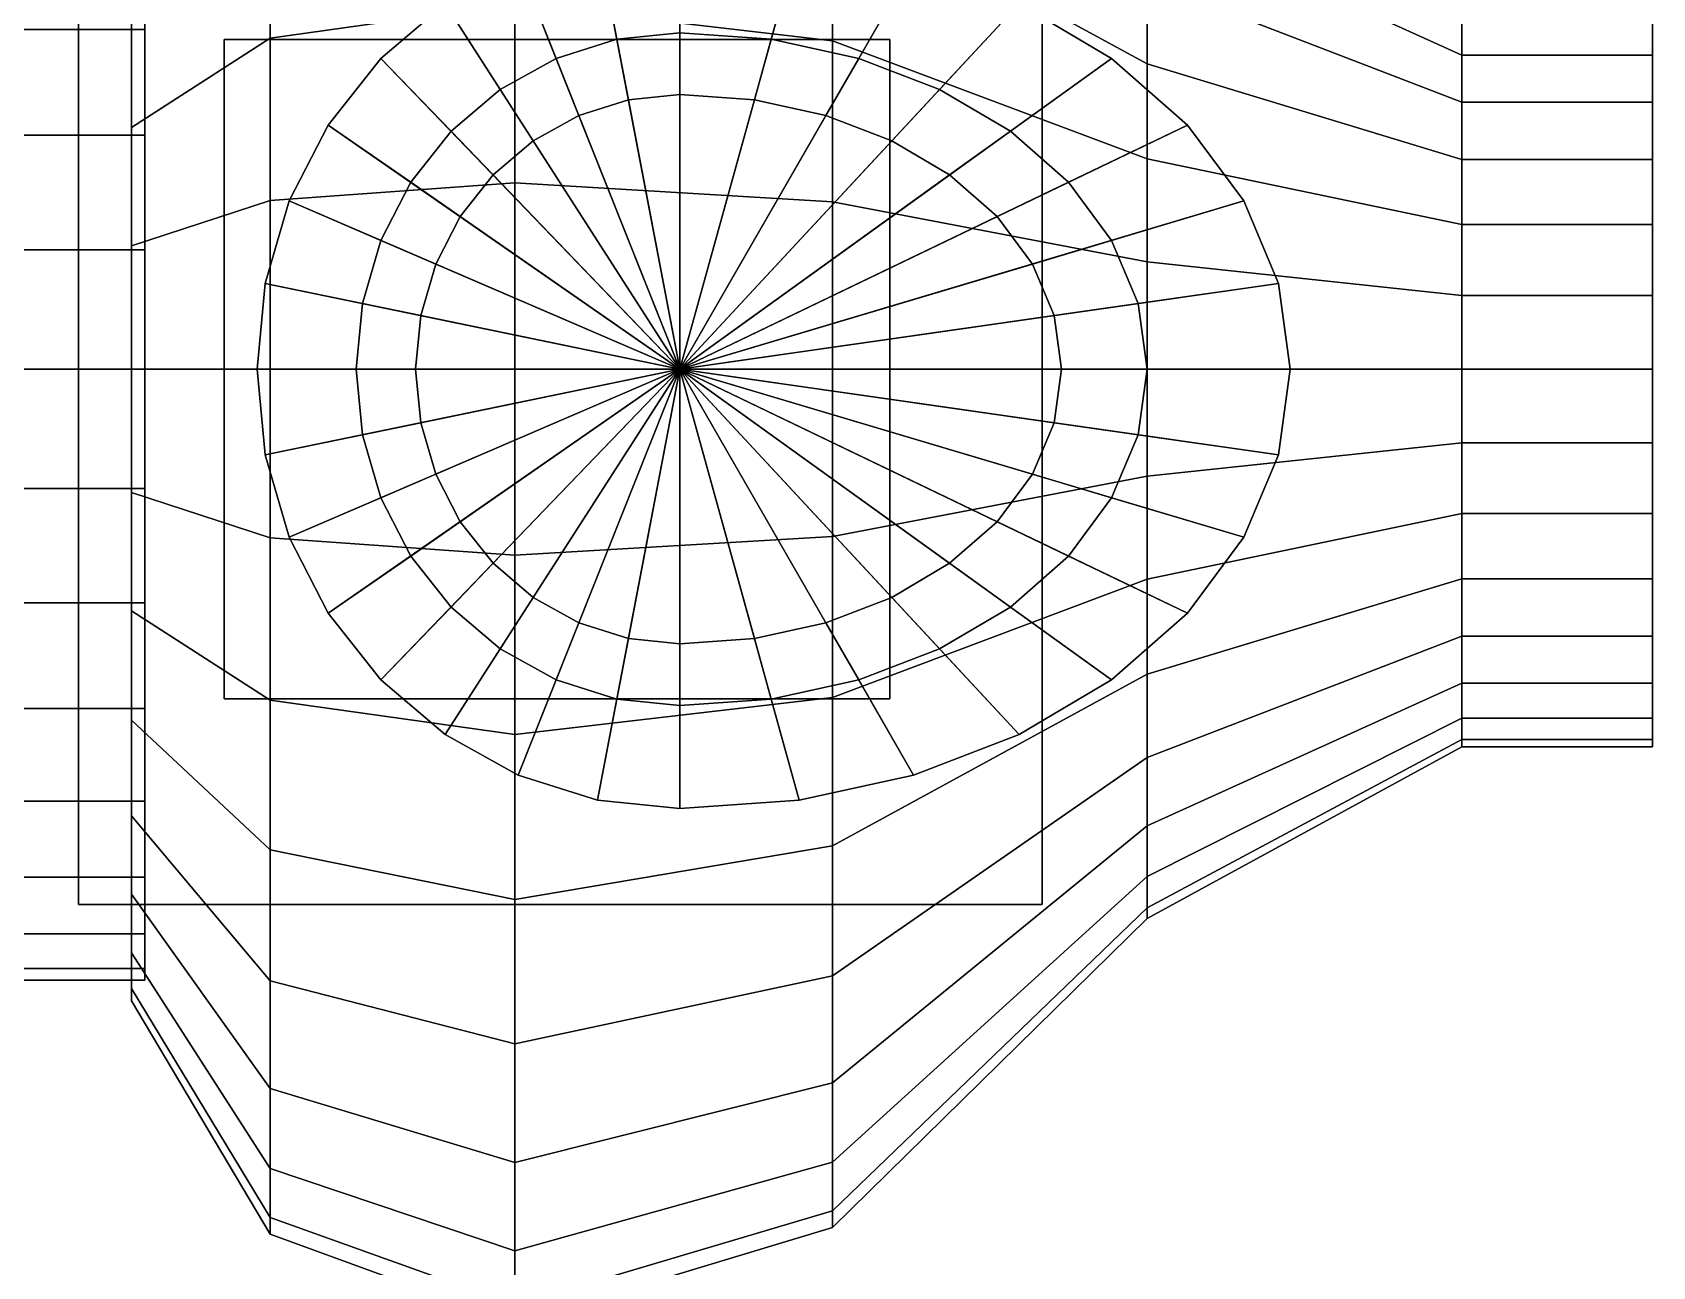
# Model space of a CAD drawing. Header units: millimetres. Extents: x -343 to 200, y -194 to 100.
# Drawn here: x -67.9 to 102, y -94.1 to 35.3 of the extents above; entities that cross this region are included whole.
import ezdxf

# ---------------------------------------------------------------- set-up
doc = ezdxf.new("R2010")
doc.units = ezdxf.units.MM
for name, color, linetype in [('ADAPTADOR_EST', 4, 'CONTINUOUS'), ('CARCASA_EST', 5, 'CONTINUOUS'), ('DATOS_CATALOGO', 2, 'CONTINUOUS'), ('PATAS_EST', 8, 'CONTINUOUS')]:
    doc.layers.add(name, color=color, linetype=linetype)

msp = doc.modelspace()

# ---------------------------------------------------------------- linework, layer by layer
at = {"layer": 'ADAPTADOR_EST'}
for points in [[(-56.12727, 0, 133), (-56.12727, 64.08, 133), (-56.12727, 62.84872, 144.83844)], [(-56.12727, 0, 133), (-56.12727, 62.84872, 122.00341), (-56.12727, 64.08, 133)], [(-56.12727, 0, 133), (-56.12727, 62.84872, 144.83844), (-56.12727, 59.2022, 156.22193)], [(-56.12727, 0, 133), (-56.12727, 59.2022, 111.42941), (-56.12727, 62.84872, 122.00341)], [(-56.12727, 0, 133), (-56.12727, 59.2022, 156.22193), (-56.12727, 53.28058, 166.71301)], [(-56.12727, 0, 133), (-56.12727, 53.28058, 101.68436), (-56.12727, 59.2022, 111.42941)], [(-56.12727, 0, 133), (-56.12727, 53.28058, 166.71301), (-56.12727, 45.3114, 175.90852)], [(-56.12727, 0, 133), (-56.12727, 45.3114, 93.14275), (-56.12727, 53.28058, 101.68436)], [(-56.12727, 0, 133), (-56.12727, 45.3114, 175.90852), (-56.12727, 35.60094, 183.45509)], [(-56.12727, 0, 133), (-56.12727, 35.60094, 86.13283), (-56.12727, 45.3114, 93.14275)], [(-72.75758, 35.60094, 183.45509), (-72.75758, 24.52236, 189.06269), (-56.12727, 24.52236, 189.06269), (-56.12727, 35.60094, 183.45509)], [(-72.75758, 24.52236, 80.92399), (-72.75758, 35.60094, 86.13283), (-56.12727, 35.60094, 86.13283), (-56.12727, 24.52236, 80.92399)], [(-56.12727, 0, 133), (-56.12727, 35.60094, 183.45509), (-56.12727, 24.52236, 189.06269)], [(-56.12727, 0, 133), (-56.12727, 24.52236, 80.92399), (-56.12727, 35.60094, 86.13283)], [(-72.75758, 24.52236, 189.06269), (-72.75758, 12.50139, 192.51583), (-56.12727, 12.50139, 192.51583), (-56.12727, 24.52236, 189.06269)], [(-72.75758, 12.50139, 77.7164), (-72.75758, 24.52236, 80.92399), (-56.12727, 24.52236, 80.92399), (-56.12727, 12.50139, 77.7164)], [(-56.12727, 0, 133), (-56.12727, 24.52236, 189.06269), (-56.12727, 12.50139, 192.51583)], [(-56.12727, 0, 133), (-56.12727, 12.50139, 77.7164), (-56.12727, 24.52236, 80.92399)], [(-72.75758, 12.50139, 192.51583), (-72.75758, 0, 193.68182), (-56.12727, 0, 193.68182), (-56.12727, 12.50139, 192.51583)], [(-72.75758, 0, 76.63333), (-72.75758, 12.50139, 77.7164), (-56.12727, 12.50139, 77.7164), (-56.12727, 0, 76.63333)], [(-56.12727, 0, 133), (-56.12727, 12.50139, 192.51583), (-56.12727, 0, 193.68182)], [(-56.12727, 0, 133), (-56.12727, 0, 76.63333), (-56.12727, 12.50139, 77.7164)], [(-72.75758, 0, 193.68182), (-72.75758, -12.50139, 192.51583), (-56.12727, -12.50139, 192.51583), (-56.12727, 0, 193.68182)], [(-72.75758, -12.50139, 77.7164), (-72.75758, 0, 76.63333), (-56.12727, 0, 76.63333), (-56.12727, -12.50139, 77.7164)], [(-56.12727, 0, 133), (-56.12727, 0, 193.68182), (-56.12727, -12.50139, 192.51583)], [(-56.12727, 0, 133), (-56.12727, -12.50139, 192.51583), (-56.12727, -24.52236, 189.06269)], [(-56.12727, 0, 133), (-56.12727, -24.52236, 189.06269), (-56.12727, -35.60094, 183.45509)], [(-56.12727, 0, 133), (-56.12727, -35.60094, 183.45509), (-56.12727, -45.3114, 175.90852)], [(-56.12727, 0, 133), (-56.12727, -45.3114, 175.90852), (-56.12727, -53.28058, 166.71301)], [(-56.12727, 0, 133), (-56.12727, -53.28058, 166.71301), (-56.12727, -59.2022, 156.22193)], [(-56.12727, 0, 133), (-56.12727, -59.2022, 156.22193), (-56.12727, -62.84872, 144.83844)], [(-56.12727, 0, 133), (-56.12727, -62.84872, 144.83844), (-56.12727, -64.08, 133)], [(-56.12727, 0, 133), (-56.12727, -64.08, 133), (-56.12727, -62.84872, 122.00341)], [(-56.12727, 0, 133), (-56.12727, -62.84872, 122.00341), (-56.12727, -59.2022, 111.42941)], [(-56.12727, 0, 133), (-56.12727, -59.2022, 111.42941), (-56.12727, -53.28058, 101.68436)], [(-56.12727, 0, 133), (-56.12727, -53.28058, 101.68436), (-56.12727, -45.3114, 93.14275)], [(-56.12727, 0, 133), (-56.12727, -45.3114, 93.14275), (-56.12727, -35.60094, 86.13283)], [(-56.12727, 0, 133), (-56.12727, -35.60094, 86.13283), (-56.12727, -24.52236, 80.92399)], [(-56.12727, 0, 133), (-56.12727, -24.52236, 80.92399), (-56.12727, -12.50139, 77.7164)], [(-56.12727, 0, 133), (-56.12727, -12.50139, 77.7164), (-56.12727, 0, 76.63333)], [(-72.75758, -12.50139, 192.51583), (-72.75758, -24.52236, 189.06269), (-56.12727, -24.52236, 189.06269), (-56.12727, -12.50139, 192.51583)], [(-72.75758, -24.52236, 80.92399), (-72.75758, -12.50139, 77.7164), (-56.12727, -12.50139, 77.7164), (-56.12727, -24.52236, 80.92399)], [(-72.75758, -24.52236, 189.06269), (-72.75758, -35.60094, 183.45509), (-56.12727, -35.60094, 183.45509), (-56.12727, -24.52236, 189.06269)], [(-72.75758, -35.60094, 86.13283), (-72.75758, -24.52236, 80.92399), (-56.12727, -24.52236, 80.92399), (-56.12727, -35.60094, 86.13283)], [(-72.75758, -35.60094, 183.45509), (-72.75758, -45.3114, 175.90852), (-56.12727, -45.3114, 175.90852), (-56.12727, -35.60094, 183.45509)], [(-72.75758, -45.3114, 93.14275), (-72.75758, -35.60094, 86.13283), (-56.12727, -35.60094, 86.13283), (-56.12727, -45.3114, 93.14275)], [(-72.75758, -45.3114, 175.90852), (-72.75758, -53.28058, 166.71301), (-56.12727, -53.28058, 166.71301), (-56.12727, -45.3114, 175.90852)], [(-72.75758, -53.28058, 101.68436), (-72.75758, -45.3114, 93.14275), (-56.12727, -45.3114, 93.14275), (-56.12727, -53.28058, 101.68436)], [(-72.75758, -53.28058, 166.71301), (-72.75758, -59.2022, 156.22193), (-56.12727, -59.2022, 156.22193), (-56.12727, -53.28058, 166.71301)], [(-72.75758, -59.2022, 111.42941), (-72.75758, -53.28058, 101.68436), (-56.12727, -53.28058, 101.68436), (-56.12727, -59.2022, 111.42941)], [(-72.75758, -59.2022, 156.22193), (-72.75758, -62.84872, 144.83844), (-56.12727, -62.84872, 144.83844), (-56.12727, -59.2022, 156.22193)], [(-72.75758, -62.84872, 122.00341), (-72.75758, -59.2022, 111.42941), (-56.12727, -59.2022, 111.42941), (-56.12727, -62.84872, 122.00341)], [(-72.75758, -62.84872, 144.83844), (-72.75758, -64.08, 133), (-56.12727, -64.08, 133), (-56.12727, -62.84872, 144.83844)], [(-72.75758, -64.08, 133), (-72.75758, -62.84872, 122.00341), (-56.12727, -62.84872, 122.00341), (-56.12727, -64.08, 133)]]:
    msp.add_3dface(points, dxfattribs=at)
at = {"layer": 'CARCASA_EST'}
for points in [[(-57.51313, 0, 133), (-57.51313, 64.96722, 145.23748), (-57.51313, 66.24, 133)], [(-57.51313, 0, 133), (-57.51313, 66.24, 133), (-57.51313, 64.96722, 121.63274)], [(-57.51313, 0, 133), (-57.51313, 61.19778, 157.00469), (-57.51313, 64.96722, 145.23748)], [(-57.51313, 0, 133), (-57.51313, 64.96722, 121.63274), (-57.51313, 61.19778, 110.70231)], [(16, 63.63961, 193.26478), (16, 50.00132, 203.86389), (49, 32.00085, 178.35289), (49, 40.72935, 171.56946)], [(16, 50.00132, 67.17532), (16, 63.63961, 77.02071), (49, 40.72935, 97.17326), (49, 32.00085, 90.87221)], [(-57.51313, 0, 133), (-57.51313, 55.07654, 167.8494), (-57.51313, 61.19778, 157.00469)], [(-57.51313, 0, 133), (-57.51313, 61.19778, 110.70231), (-57.51313, 55.07654, 100.62878)], [(-57.51313, 0, 133), (-57.51313, 46.83875, 177.35488), (-57.51313, 55.07654, 167.8494)], [(-57.51313, 0, 133), (-57.51313, 55.07654, 100.62878), (-57.51313, 46.83875, 91.79925)], [(-42.96162, 50.40133, 204.4308), (-42.96162, 34.71704, 212.36965), (-17.32323, 38.29896, 220.55859), (-17.32323, 55.60147, 211.80065)], [(-42.96162, 34.71704, 59.27441), (-42.96162, 50.40133, 66.64873), (-17.32323, 55.60147, 59.80296), (-17.32323, 38.29896, 51.6678)], [(-17.32323, 55.60147, 211.80065), (-17.32323, 38.29896, 220.55859), (16, 34.44151, 211.73973), (16, 50.00132, 203.86389)], [(-17.32323, 38.29896, 51.6678), (-17.32323, 55.60147, 59.80296), (16, 50.00132, 67.17532), (16, 34.44151, 59.85954)], [(49, 53.21546, 153.87364), (49, 47.89265, 163.30383), (82, 32.9262, 153.83388), (82, 36.58563, 147.35063)], [(49, 47.89265, 104.85111), (49, 53.21546, 113.61071), (82, 36.58563, 119.66986), (82, 32.9262, 113.64764)], [(-57.51313, 36.80097, 185.15582), (-57.51313, 25.34895, 190.95245), (-42.96162, 34.71704, 212.36965), (-42.96162, 50.40133, 204.4308)], [(-57.51313, 25.34895, 79.16862), (-57.51313, 36.80097, 84.55304), (-42.96162, 50.40133, 66.64873), (-42.96162, 34.71704, 59.27441)], [(16, 50.00132, 203.86389), (16, 34.44151, 211.73973), (49, 22.04256, 183.39343), (49, 32.00085, 178.35289)], [(16, 34.44151, 59.85954), (16, 50.00132, 67.17532), (49, 32.00085, 90.87221), (49, 22.04256, 86.19011)], [(49, 47.89265, 163.30383), (49, 40.72935, 171.56946), (82, 28.00143, 159.5165), (82, 32.9262, 153.83388)], [(49, 40.72935, 97.17326), (49, 47.89265, 104.85111), (82, 32.9262, 113.64764), (82, 28.00143, 108.36912)], [(-57.51313, 0, 133), (-57.51313, 36.80097, 185.15582), (-57.51313, 46.83875, 177.35488)], [(-57.51313, 0, 133), (-57.51313, 46.83875, 91.79925), (-57.51313, 36.80097, 84.55304)], [(0, 46.08, 187.54545), (-8.65176, 45.19459, 187.54545), (-6.62401, 34.60211, 225.04545), (0, 35.28, 225.04545)], [(0, 0, 187.54545), (-8.65176, 45.19459, 187.54545), (0, 46.08, 187.54545)], [(12.48578, 45.19459, 187.54545), (0, 46.08, 187.54545), (0, 35.28, 225.04545), (9.55943, 34.60211, 225.04545)], [(0, 0, 187.54545), (0, 46.08, 187.54545), (12.48578, 45.19459, 187.54545)], [(-8.65176, 45.19459, 187.54545), (-16.97104, 42.57237, 187.54545), (-12.99346, 32.59447, 225.04545), (-6.62401, 34.60211, 225.04545)], [(0, 0, 187.54545), (-16.97104, 42.57237, 187.54545), (-8.65176, 45.19459, 187.54545)], [(0, 0, 187.54545), (12.48578, 45.19459, 187.54545), (24.49174, 42.57237, 187.54545)], [(24.49174, 42.57237, 187.54545), (12.48578, 45.19459, 187.54545), (9.55943, 34.60211, 225.04545), (18.75149, 32.59447, 225.04545)], [(-16.97104, 42.57237, 187.54545), (-24.63813, 38.31412, 187.54545), (-18.86357, 29.33425, 225.04545), (-12.99346, 32.59447, 225.04545)], [(0, 0, 187.54545), (-24.63813, 38.31412, 187.54545), (-16.97104, 42.57237, 187.54545)], [(0, 0, 187.54545), (24.49174, 42.57237, 187.54545), (35.55649, 38.31412, 187.54545)], [(35.55649, 38.31412, 187.54545), (24.49174, 42.57237, 187.54545), (18.75149, 32.59447, 225.04545), (27.22294, 29.33425, 225.04545)], [(49, 40.72935, 171.56946), (49, 32.00085, 178.35289), (82, 22.00058, 164.18011), (82, 28.00143, 159.5165)], [(49, 32.00085, 90.87221), (49, 40.72935, 97.17326), (82, 28.00143, 108.36912), (82, 22.00058, 104.03714)], [(102, 0, 133), (102, 39.6, 133), (102, 38.8391, 140.31589)], [(102, 0, 133), (102, 38.8391, 126.20435), (102, 39.6, 133)], [(-42.96162, 34.71704, 212.36965), (-42.96162, 17.69859, 217.25838), (-17.32323, 19.52464, 225.95169), (-17.32323, 38.29896, 220.55859)], [(-42.96162, 17.69859, 54.73333), (-42.96162, 34.71704, 59.27441), (-17.32323, 38.29896, 51.6678), (-17.32323, 19.52464, 46.65821)], [(-24.63813, 38.31412, 187.54545), (-31.3584, 32.58348, 187.54545), (-24.00877, 24.94673, 225.04545), (-18.86357, 29.33425, 225.04545)], [(0, 0, 187.54545), (-31.3584, 32.58348, 187.54545), (-24.63813, 38.31412, 187.54545)], [(-17.32323, 38.29896, 220.55859), (-17.32323, 19.52464, 225.95169), (16, 17.55813, 216.58965), (16, 34.44151, 211.73973)], [(-17.32323, 19.52464, 46.65821), (-17.32323, 38.29896, 51.6678), (16, 34.44151, 59.85954), (16, 17.55813, 55.3545)], [(0, 0, 187.54545), (35.55649, 38.31412, 187.54545), (45.25483, 32.58348, 187.54545)], [(45.25483, 32.58348, 187.54545), (35.55649, 38.31412, 187.54545), (27.22294, 29.33425, 225.04545), (34.64823, 24.94673, 225.04545)], [(102, 0, 133), (102, 38.8391, 140.31589), (102, 36.58563, 147.35063)], [(102, 0, 133), (102, 36.58563, 119.66986), (102, 38.8391, 126.20435)], [(-57.51313, 0, 133), (-57.51313, 25.34895, 190.95245), (-57.51313, 36.80097, 185.15582)], [(-57.51313, 0, 133), (-57.51313, 36.80097, 84.55304), (-57.51313, 25.34895, 79.16862)], [(82, 36.58563, 147.35063), (82, 32.9262, 153.83388), (102, 32.9262, 153.83388), (102, 36.58563, 147.35063)], [(82, 32.9262, 113.64764), (82, 36.58563, 119.66986), (102, 36.58563, 119.66986), (102, 32.9262, 113.64764)], [(102, 0, 133), (102, 36.58563, 147.35063), (102, 32.9262, 153.83388)], [(102, 0, 133), (102, 32.9262, 113.64764), (102, 36.58563, 119.66986)], [(-57.51313, 25.34895, 190.95245), (-57.51313, 12.92278, 194.52199), (-42.96162, 17.69859, 217.25838), (-42.96162, 34.71704, 212.36965)], [(-57.51313, 12.92278, 75.85291), (-57.51313, 25.34895, 79.16862), (-42.96162, 34.71704, 59.27441), (-42.96162, 17.69859, 54.73333)], [(-6.62401, 34.60211, 225.04545), (-12.99346, 32.59447, 225.04545), (-10.6069, 26.60773, 285.04545), (-5.40735, 28.24662, 285.04545)], [(0, 35.28, 225.04545), (-6.62401, 34.60211, 225.04545), (-5.40735, 28.24662, 285.04545), (0, 28.8, 285.04545)], [(9.55943, 34.60211, 225.04545), (0, 35.28, 225.04545), (0, 28.8, 285.04545), (7.80361, 28.24662, 285.04545)], [(18.75149, 32.59447, 225.04545), (9.55943, 34.60211, 225.04545), (7.80361, 28.24662, 285.04545), (15.30734, 26.60773, 285.04545)], [(16, 34.44151, 211.73973), (16, 17.55813, 216.58965), (49, 11.23721, 186.49738), (49, 22.04256, 183.39343)], [(16, 17.55813, 55.3545), (16, 34.44151, 59.85954), (49, 22.04256, 86.19011), (49, 11.23721, 83.30688)], [(-31.3584, 32.58348, 187.54545), (-36.87358, 25.60067, 187.54545), (-28.23133, 19.60052, 225.04545), (-24.00877, 24.94673, 225.04545)], [(0, 0, 187.54545), (-36.87358, 25.60067, 187.54545), (-31.3584, 32.58348, 187.54545)], [(-12.99346, 32.59447, 225.04545), (-18.86357, 29.33425, 225.04545), (-15.39884, 23.94632, 285.04545), (-10.6069, 26.60773, 285.04545)], [(0, 0, 187.54545), (45.25483, 32.58348, 187.54545), (53.21406, 25.60067, 187.54545)], [(27.22294, 29.33425, 225.04545), (18.75149, 32.59447, 225.04545), (15.30734, 26.60773, 285.04545), (22.22281, 23.94632, 285.04545)], [(53.21406, 25.60067, 187.54545), (45.25483, 32.58348, 187.54545), (34.64823, 24.94673, 225.04545), (40.74201, 19.60052, 225.04545)], [(82, 32.9262, 153.83388), (82, 28.00143, 159.5165), (102, 28.00143, 159.5165), (102, 32.9262, 153.83388)], [(82, 28.00143, 108.36912), (82, 32.9262, 113.64764), (102, 32.9262, 113.64764), (102, 28.00143, 108.36912)], [(102, 0, 133), (102, 32.9262, 153.83388), (102, 28.00143, 159.5165)], [(102, 0, 133), (102, 28.00143, 108.36912), (102, 32.9262, 113.64764)], [(49, 32.00085, 178.35289), (49, 22.04256, 183.39343), (82, 15.15426, 167.64548), (82, 22.00058, 164.18011)], [(49, 22.04256, 86.19011), (49, 32.00085, 90.87221), (82, 22.00058, 104.03714), (82, 15.15426, 100.8182)], [(-18.86357, 29.33425, 225.04545), (-24.00877, 24.94673, 225.04545), (-19.599, 20.36467, 285.04545), (-15.39884, 23.94632, 285.04545)], [(34.64823, 24.94673, 225.04545), (27.22294, 29.33425, 225.04545), (22.22281, 23.94632, 285.04545), (28.28427, 20.36467, 285.04545)], [(-5.40735, 28.24662, 285.04545), (-10.6069, 26.60773, 285.04545), (-10.6069, 26.60773, 298), (-5.40735, 28.24662, 298)], [(0, 0, 298), (-5.40735, 28.24662, 298), (-10.6069, 26.60773, 298)], [(0, 28.8, 285.04545), (-5.40735, 28.24662, 285.04545), (-5.40735, 28.24662, 298), (0, 28.8, 298)], [(0, 0, 298), (0, 28.8, 298), (-5.40735, 28.24662, 298)], [(7.80361, 28.24662, 285.04545), (0, 28.8, 285.04545), (0, 28.8, 298), (7.80361, 28.24662, 298)], [(0, 0, 298), (7.80361, 28.24662, 298), (0, 28.8, 298)], [(0, 0, 298), (15.30734, 26.60773, 298), (7.80361, 28.24662, 298)], [(15.30734, 26.60773, 285.04545), (7.80361, 28.24662, 285.04545), (7.80361, 28.24662, 298), (15.30734, 26.60773, 298)], [(82, 28.00143, 159.5165), (82, 22.00058, 164.18011), (102, 22.00058, 164.18011), (102, 28.00143, 159.5165)], [(82, 22.00058, 104.03714), (82, 28.00143, 108.36912), (102, 28.00143, 108.36912), (102, 22.00058, 104.03714)], [(102, 0, 133), (102, 28.00143, 159.5165), (102, 22.00058, 164.18011)], [(102, 0, 133), (102, 22.00058, 104.03714), (102, 28.00143, 108.36912)], [(-36.87358, 25.60067, 187.54545), (-40.97172, 17.63405, 187.54545), (-31.36898, 13.50107, 225.04545), (-28.23133, 19.60052, 225.04545)], [(0, 0, 187.54545), (-40.97172, 17.63405, 187.54545), (-36.87358, 25.60067, 187.54545)], [(-10.6069, 26.60773, 285.04545), (-15.39884, 23.94632, 285.04545), (-15.39884, 23.94632, 298), (-10.6069, 26.60773, 298)], [(0, 0, 298), (-10.6069, 26.60773, 298), (-15.39884, 23.94632, 298)], [(0, 0, 298), (22.22281, 23.94632, 298), (15.30734, 26.60773, 298)], [(0, 0, 187.54545), (53.21406, 25.60067, 187.54545), (59.12829, 17.63405, 187.54545)], [(22.22281, 23.94632, 285.04545), (15.30734, 26.60773, 285.04545), (15.30734, 26.60773, 298), (22.22281, 23.94632, 298)], [(59.12829, 17.63405, 187.54545), (53.21406, 25.60067, 187.54545), (40.74201, 19.60052, 225.04545), (45.2701, 13.50107, 225.04545)], [(-57.51313, 0, 133), (-57.51313, 12.92278, 194.52199), (-57.51313, 25.34895, 190.95245)], [(-57.51313, 0, 133), (-57.51313, 25.34895, 79.16862), (-57.51313, 12.92278, 75.85291)], [(-24.00877, 24.94673, 225.04545), (-28.23133, 19.60052, 225.04545), (-23.04598, 16.00042, 285.04545), (-19.599, 20.36467, 285.04545)], [(-15.39884, 23.94632, 285.04545), (-19.599, 20.36467, 285.04545), (-19.599, 20.36467, 298), (-15.39884, 23.94632, 298)], [(0, 0, 298), (-15.39884, 23.94632, 298), (-19.599, 20.36467, 298)], [(0, 0, 298), (28.28427, 20.36467, 298), (22.22281, 23.94632, 298)], [(28.28427, 20.36467, 285.04545), (22.22281, 23.94632, 285.04545), (22.22281, 23.94632, 298), (28.28427, 20.36467, 298)], [(40.74201, 19.60052, 225.04545), (34.64823, 24.94673, 225.04545), (28.28427, 20.36467, 285.04545), (33.25878, 16.00042, 285.04545)], [(49, 22.04256, 183.39343), (49, 11.23721, 186.49738), (82, 7.72558, 169.77945), (82, 15.15426, 167.64548)], [(49, 11.23721, 83.30688), (49, 22.04256, 86.19011), (82, 15.15426, 100.8182), (82, 7.72558, 98.83598)], [(82, 22.00058, 164.18011), (82, 15.15426, 167.64548), (102, 15.15426, 167.64548), (102, 22.00058, 164.18011)], [(82, 15.15426, 100.8182), (82, 22.00058, 104.03714), (102, 22.00058, 104.03714), (102, 15.15426, 100.8182)], [(102, 0, 133), (102, 22.00058, 164.18011), (102, 15.15426, 167.64548)], [(102, 0, 133), (102, 15.15426, 100.8182), (102, 22.00058, 104.03714)], [(-42.96162, 17.69859, 217.25838), (-42.96162, 0, 218.90909), (-17.32323, 0, 227.77273), (-17.32323, 19.52464, 225.95169)], [(-42.96162, 0, 53.2), (-42.96162, 17.69859, 54.73333), (-17.32323, 19.52464, 46.65821), (-17.32323, 0, 44.96667)], [(-28.23133, 19.60052, 225.04545), (-31.36898, 13.50107, 225.04545), (-25.60733, 11.02128, 285.04545), (-23.04598, 16.00042, 285.04545)], [(-19.599, 20.36467, 285.04545), (-23.04598, 16.00042, 285.04545), (-23.04598, 16.00042, 298), (-19.599, 20.36467, 298)], [(0, 0, 298), (-19.599, 20.36467, 298), (-23.04598, 16.00042, 298)], [(-17.32323, 19.52464, 225.95169), (-17.32323, 0, 227.77273), (16, 0, 218.22727), (16, 17.55813, 216.58965)], [(-17.32323, 0, 44.96667), (-17.32323, 19.52464, 46.65821), (16, 17.55813, 55.3545), (16, 0, 53.83333)], [(0, 0, 298), (33.25878, 16.00042, 298), (28.28427, 20.36467, 298)], [(33.25878, 16.00042, 285.04545), (28.28427, 20.36467, 285.04545), (28.28427, 20.36467, 298), (33.25878, 16.00042, 298)], [(45.2701, 13.50107, 225.04545), (40.74201, 19.60052, 225.04545), (33.25878, 16.00042, 285.04545), (36.95518, 11.02128, 285.04545)], [(-57.51313, 12.92278, 194.52199), (-57.51313, 0, 195.72727), (-42.96162, 0, 218.90909), (-42.96162, 17.69859, 217.25838)], [(-57.51313, 0, 74.73333), (-57.51313, 12.92278, 75.85291), (-42.96162, 17.69859, 54.73333), (-42.96162, 0, 53.2)], [(-40.97172, 17.63405, 187.54545), (-43.49535, 8.98976, 187.54545), (-33.30113, 6.88279, 225.04545), (-31.36898, 13.50107, 225.04545)], [(0, 0, 187.54545), (-43.49535, 8.98976, 187.54545), (-40.97172, 17.63405, 187.54545)], [(0, 0, 187.54545), (59.12829, 17.63405, 187.54545), (62.77026, 8.98976, 187.54545)], [(16, 17.55813, 216.58965), (16, 0, 218.22727), (49, 0, 187.54545), (49, 11.23721, 186.49738)], [(16, 0, 53.83333), (16, 17.55813, 55.3545), (49, 11.23721, 83.30688), (49, 0, 82.33333)], [(62.77026, 8.98976, 187.54545), (59.12829, 17.63405, 187.54545), (45.2701, 13.50107, 225.04545), (48.05848, 6.88279, 225.04545)], [(-23.04598, 16.00042, 285.04545), (-25.60733, 11.02128, 285.04545), (-25.60733, 11.02128, 298), (-23.04598, 16.00042, 298)], [(0, 0, 298), (-23.04598, 16.00042, 298), (-25.60733, 11.02128, 298)], [(0, 0, 298), (36.95518, 11.02128, 298), (33.25878, 16.00042, 298)], [(36.95518, 11.02128, 285.04545), (33.25878, 16.00042, 285.04545), (33.25878, 16.00042, 298), (36.95518, 11.02128, 298)], [(82, 15.15426, 167.64548), (82, 7.72558, 169.77945), (102, 7.72558, 169.77945), (102, 15.15426, 167.64548)], [(82, 7.72558, 98.83598), (82, 15.15426, 100.8182), (102, 15.15426, 100.8182), (102, 7.72558, 98.83598)], [(102, 0, 133), (102, 15.15426, 167.64548), (102, 7.72558, 169.77945)], [(102, 0, 133), (102, 7.72558, 98.83598), (102, 15.15426, 100.8182)], [(-57.51313, 0, 133), (-57.51313, 0, 195.72727), (-57.51313, 12.92278, 194.52199)], [(-57.51313, 0, 133), (-57.51313, 12.92278, 75.85291), (-57.51313, 0, 74.73333)], [(-31.36898, 13.50107, 225.04545), (-33.30113, 6.88279, 225.04545), (-27.18459, 5.6186, 285.04545), (-25.60733, 11.02128, 285.04545)], [(48.05848, 6.88279, 225.04545), (45.2701, 13.50107, 225.04545), (36.95518, 11.02128, 285.04545), (39.23141, 5.6186, 285.04545)], [(-25.60733, 11.02128, 285.04545), (-27.18459, 5.6186, 285.04545), (-27.18459, 5.6186, 298), (-25.60733, 11.02128, 298)], [(0, 0, 298), (-25.60733, 11.02128, 298), (-27.18459, 5.6186, 298)], [(0, 0, 298), (39.23141, 5.6186, 298), (36.95518, 11.02128, 298)], [(39.23141, 5.6186, 285.04545), (36.95518, 11.02128, 285.04545), (36.95518, 11.02128, 298), (39.23141, 5.6186, 298)], [(49, 11.23721, 186.49738), (49, 0, 187.54545), (82, 0, 170.5), (82, 7.72558, 169.77945)], [(49, 0, 82.33333), (49, 11.23721, 83.30688), (82, 7.72558, 98.83598), (82, 0, 98.16667)], [(-43.49535, 8.98976, 187.54545), (-44.34747, 0, 187.54545), (-33.95354, 0, 225.04545), (-33.30113, 6.88279, 225.04545)], [(0, 0, 187.54545), (-44.34747, 0, 187.54545), (-43.49535, 8.98976, 187.54545)], [(0, 0, 187.54545), (62.77026, 8.98976, 187.54545), (64, 0, 187.54545)], [(64, 0, 187.54545), (62.77026, 8.98976, 187.54545), (48.05848, 6.88279, 225.04545), (49, 0, 225.04545)], [(-33.30113, 6.88279, 225.04545), (-33.95354, 0, 225.04545), (-27.71717, 0, 285.04545), (-27.18459, 5.6186, 285.04545)], [(49, 0, 225.04545), (48.05848, 6.88279, 225.04545), (39.23141, 5.6186, 285.04545), (40, 0, 285.04545)], [(82, 7.72558, 169.77945), (82, 0, 170.5), (102, 0, 170.5), (102, 7.72558, 169.77945)], [(82, 0, 98.16667), (82, 7.72558, 98.83598), (102, 7.72558, 98.83598), (102, 0, 98.16667)], [(102, 0, 133), (102, 7.72558, 169.77945), (102, 0, 170.5)], [(102, 0, 133), (102, 0, 98.16667), (102, 7.72558, 98.83598)], [(-27.18459, 5.6186, 285.04545), (-27.71717, 0, 285.04545), (-27.71717, 0, 298), (-27.18459, 5.6186, 298)], [(0, 0, 298), (-27.18459, 5.6186, 298), (-27.71717, 0, 298)], [(0, 0, 298), (40, 0, 298), (39.23141, 5.6186, 298)], [(40, 0, 285.04545), (39.23141, 5.6186, 285.04545), (39.23141, 5.6186, 298), (40, 0, 298)], [(-57.51313, 0, 195.72727), (-57.51313, -12.92278, 194.52199), (-42.96162, -17.69859, 217.25838), (-42.96162, 0, 218.90909)], [(-57.51313, 0, 133), (-57.51313, -12.92278, 194.52199), (-57.51313, 0, 195.72727)], [(-57.51313, 0, 133), (-57.51313, -25.34895, 190.95245), (-57.51313, -12.92278, 194.52199)], [(-57.51313, 0, 133), (-57.51313, -36.80097, 185.15582), (-57.51313, -25.34895, 190.95245)], [(-57.51313, 0, 133), (-57.51313, -46.83875, 177.35488), (-57.51313, -36.80097, 185.15582)], [(-57.51313, 0, 133), (-57.51313, -55.07654, 167.8494), (-57.51313, -46.83875, 177.35488)], [(-57.51313, 0, 133), (-57.51313, -61.19778, 157.00469), (-57.51313, -55.07654, 167.8494)], [(-57.51313, 0, 133), (-57.51313, -64.96722, 145.23748), (-57.51313, -61.19778, 157.00469)], [(-57.51313, 0, 133), (-57.51313, -66.24, 133), (-57.51313, -64.96722, 145.23748)], [(-57.51313, 0, 133), (-57.51313, -64.96722, 121.63274), (-57.51313, -66.24, 133)], [(-57.51313, 0, 133), (-57.51313, -61.19778, 110.70231), (-57.51313, -64.96722, 121.63274)], [(-57.51313, 0, 133), (-57.51313, -55.07654, 100.62878), (-57.51313, -61.19778, 110.70231)], [(-57.51313, 0, 133), (-57.51313, -46.83875, 91.79925), (-57.51313, -55.07654, 100.62878)], [(-57.51313, 0, 133), (-57.51313, -36.80097, 84.55304), (-57.51313, -46.83875, 91.79925)], [(-57.51313, 0, 133), (-57.51313, -25.34895, 79.16862), (-57.51313, -36.80097, 84.55304)], [(-57.51313, 0, 133), (-57.51313, -12.92278, 75.85291), (-57.51313, -25.34895, 79.16862)], [(-57.51313, -12.92278, 75.85291), (-57.51313, 0, 74.73333), (-42.96162, 0, 53.2), (-42.96162, -17.69859, 54.73333)], [(-57.51313, 0, 133), (-57.51313, 0, 74.73333), (-57.51313, -12.92278, 75.85291)], [(-44.34747, 0, 187.54545), (-43.49535, -8.98976, 187.54545), (-33.30113, -6.88279, 225.04545), (-33.95354, 0, 225.04545)], [(0, 0, 187.54545), (-43.49535, -8.98976, 187.54545), (-44.34747, 0, 187.54545)], [(0, 0, 187.54545), (-40.97172, -17.63405, 187.54545), (-43.49535, -8.98976, 187.54545)], [(-42.96162, 0, 218.90909), (-42.96162, -17.69859, 217.25838), (-17.32323, -19.52464, 225.95169), (-17.32323, 0, 227.77273)], [(-42.96162, -17.69859, 54.73333), (-42.96162, 0, 53.2), (-17.32323, 0, 44.96667), (-17.32323, -19.52464, 46.65821)], [(0, 0, 187.54545), (-36.87358, -25.60067, 187.54545), (-40.97172, -17.63405, 187.54545)], [(0, 0, 187.54545), (-31.3584, -32.58348, 187.54545), (-36.87358, -25.60067, 187.54545)], [(-33.95354, 0, 225.04545), (-33.30113, -6.88279, 225.04545), (-27.18459, -5.6186, 285.04545), (-27.71717, 0, 285.04545)], [(0, 0, 187.54545), (-24.63813, -38.31412, 187.54545), (-31.3584, -32.58348, 187.54545)], [(-27.71717, 0, 285.04545), (-27.18459, -5.6186, 285.04545), (-27.18459, -5.6186, 298), (-27.71717, 0, 298)], [(0, 0, 298), (-27.71717, 0, 298), (-27.18459, -5.6186, 298)], [(0, 0, 298), (-27.18459, -5.6186, 298), (-25.60733, -11.02128, 298)], [(0, 0, 298), (-25.60733, -11.02128, 298), (-23.04598, -16.00042, 298)], [(0, 0, 187.54545), (-16.97104, -42.57237, 187.54545), (-24.63813, -38.31412, 187.54545)], [(0, 0, 298), (-23.04598, -16.00042, 298), (-19.599, -20.36467, 298)], [(0, 0, 298), (-19.599, -20.36467, 298), (-15.39884, -23.94632, 298)], [(-17.32323, 0, 227.77273), (-17.32323, -19.52464, 225.95169), (16, -17.55813, 216.58965), (16, 0, 218.22727)], [(-17.32323, -19.52464, 46.65821), (-17.32323, 0, 44.96667), (16, 0, 53.83333), (16, -17.55813, 55.3545)], [(0, 0, 187.54545), (-8.65176, -45.19459, 187.54545), (-16.97104, -42.57237, 187.54545)], [(0, 0, 298), (-15.39884, -23.94632, 298), (-10.6069, -26.60773, 298)], [(0, 0, 298), (-10.6069, -26.60773, 298), (-5.40735, -28.24662, 298)], [(0, 0, 187.54545), (0, -46.08, 187.54545), (-8.65176, -45.19459, 187.54545)], [(0, 0, 298), (-5.40735, -28.24662, 298), (0, -28.8, 298)], [(0, 0, 187.54545), (12.48578, -45.19459, 187.54545), (0, -46.08, 187.54545)], [(0, 0, 298), (0, -28.8, 298), (7.80361, -28.24662, 298)], [(0, 0, 187.54545), (24.49174, -42.57237, 187.54545), (12.48578, -45.19459, 187.54545)], [(0, 0, 298), (7.80361, -28.24662, 298), (15.30734, -26.60773, 298)], [(0, 0, 187.54545), (35.55649, -38.31412, 187.54545), (24.49174, -42.57237, 187.54545)], [(0, 0, 298), (15.30734, -26.60773, 298), (22.22281, -23.94632, 298)], [(0, 0, 187.54545), (45.25483, -32.58348, 187.54545), (35.55649, -38.31412, 187.54545)], [(0, 0, 298), (22.22281, -23.94632, 298), (28.28427, -20.36467, 298)], [(0, 0, 187.54545), (53.21406, -25.60067, 187.54545), (45.25483, -32.58348, 187.54545)], [(0, 0, 298), (28.28427, -20.36467, 298), (33.25878, -16.00042, 298)], [(0, 0, 187.54545), (59.12829, -17.63405, 187.54545), (53.21406, -25.60067, 187.54545)], [(0, 0, 298), (33.25878, -16.00042, 298), (36.95518, -11.02128, 298)], [(0, 0, 187.54545), (62.77026, -8.98976, 187.54545), (59.12829, -17.63405, 187.54545)], [(0, 0, 298), (36.95518, -11.02128, 298), (39.23141, -5.6186, 298)], [(0, 0, 187.54545), (64, 0, 187.54545), (62.77026, -8.98976, 187.54545)], [(0, 0, 298), (39.23141, -5.6186, 298), (40, 0, 298)], [(16, 0, 218.22727), (16, -17.55813, 216.58965), (49, -11.23721, 186.49738), (49, 0, 187.54545)], [(16, -17.55813, 55.3545), (16, 0, 53.83333), (49, 0, 82.33333), (49, -11.23721, 83.30688)], [(48.05848, -6.88279, 225.04545), (49, 0, 225.04545), (40, 0, 285.04545), (39.23141, -5.6186, 285.04545)], [(39.23141, -5.6186, 285.04545), (40, 0, 285.04545), (40, 0, 298), (39.23141, -5.6186, 298)], [(62.77026, -8.98976, 187.54545), (64, 0, 187.54545), (49, 0, 225.04545), (48.05848, -6.88279, 225.04545)], [(49, 0, 187.54545), (49, -11.23721, 186.49738), (82, -7.72558, 169.77945), (82, 0, 170.5)], [(49, -11.23721, 83.30688), (49, 0, 82.33333), (82, 0, 98.16667), (82, -7.72558, 98.83598)], [(82, 0, 170.5), (82, -7.72558, 169.77945), (102, -7.72558, 169.77945), (102, 0, 170.5)], [(82, -7.72558, 98.83598), (82, 0, 98.16667), (102, 0, 98.16667), (102, -7.72558, 98.83598)], [(102, 0, 133), (102, 0, 170.5), (102, -7.72558, 169.77945)], [(102, 0, 133), (102, -7.72558, 169.77945), (102, -15.15426, 167.64548)], [(102, 0, 133), (102, -15.15426, 167.64548), (102, -22.00058, 164.18011)], [(102, 0, 133), (102, -22.00058, 164.18011), (102, -28.00143, 159.5165)], [(102, 0, 133), (102, -28.00143, 159.5165), (102, -32.9262, 153.83388)], [(102, 0, 133), (102, -32.9262, 153.83388), (102, -36.58563, 147.35063)], [(102, 0, 133), (102, -36.58563, 147.35063), (102, -38.8391, 140.31589)], [(102, 0, 133), (102, -38.8391, 140.31589), (102, -39.6, 133)], [(102, 0, 133), (102, -39.6, 133), (102, -38.8391, 126.20435)], [(102, 0, 133), (102, -38.8391, 126.20435), (102, -36.58563, 119.66986)], [(102, 0, 133), (102, -36.58563, 119.66986), (102, -32.9262, 113.64764)], [(102, 0, 133), (102, -32.9262, 113.64764), (102, -28.00143, 108.36912)], [(102, 0, 133), (102, -28.00143, 108.36912), (102, -22.00058, 104.03714)], [(102, 0, 133), (102, -22.00058, 104.03714), (102, -15.15426, 100.8182)], [(102, 0, 133), (102, -15.15426, 100.8182), (102, -7.72558, 98.83598)], [(102, 0, 133), (102, -7.72558, 98.83598), (102, 0, 98.16667)], [(-33.30113, -6.88279, 225.04545), (-31.36898, -13.50107, 225.04545), (-25.60733, -11.02128, 285.04545), (-27.18459, -5.6186, 285.04545)], [(-27.18459, -5.6186, 285.04545), (-25.60733, -11.02128, 285.04545), (-25.60733, -11.02128, 298), (-27.18459, -5.6186, 298)], [(45.2701, -13.50107, 225.04545), (48.05848, -6.88279, 225.04545), (39.23141, -5.6186, 285.04545), (36.95518, -11.02128, 285.04545)], [(36.95518, -11.02128, 285.04545), (39.23141, -5.6186, 285.04545), (39.23141, -5.6186, 298), (36.95518, -11.02128, 298)], [(-43.49535, -8.98976, 187.54545), (-40.97172, -17.63405, 187.54545), (-31.36898, -13.50107, 225.04545), (-33.30113, -6.88279, 225.04545)], [(59.12829, -17.63405, 187.54545), (62.77026, -8.98976, 187.54545), (48.05848, -6.88279, 225.04545), (45.2701, -13.50107, 225.04545)], [(49, -11.23721, 186.49738), (49, -22.04256, 183.39343), (82, -15.15426, 167.64548), (82, -7.72558, 169.77945)], [(49, -22.04256, 86.19011), (49, -11.23721, 83.30688), (82, -7.72558, 98.83598), (82, -15.15426, 100.8182)], [(82, -7.72558, 169.77945), (82, -15.15426, 167.64548), (102, -15.15426, 167.64548), (102, -7.72558, 169.77945)], [(82, -15.15426, 100.8182), (82, -7.72558, 98.83598), (102, -7.72558, 98.83598), (102, -15.15426, 100.8182)], [(-31.36898, -13.50107, 225.04545), (-28.23133, -19.60052, 225.04545), (-23.04598, -16.00042, 285.04545), (-25.60733, -11.02128, 285.04545)], [(-25.60733, -11.02128, 285.04545), (-23.04598, -16.00042, 285.04545), (-23.04598, -16.00042, 298), (-25.60733, -11.02128, 298)], [(16, -17.55813, 216.58965), (16, -34.44151, 211.73973), (49, -22.04256, 183.39343), (49, -11.23721, 186.49738)], [(16, -34.44151, 59.85954), (16, -17.55813, 55.3545), (49, -11.23721, 83.30688), (49, -22.04256, 86.19011)], [(40.74201, -19.60052, 225.04545), (45.2701, -13.50107, 225.04545), (36.95518, -11.02128, 285.04545), (33.25878, -16.00042, 285.04545)], [(33.25878, -16.00042, 285.04545), (36.95518, -11.02128, 285.04545), (36.95518, -11.02128, 298), (33.25878, -16.00042, 298)], [(-57.51313, -12.92278, 194.52199), (-57.51313, -25.34895, 190.95245), (-42.96162, -34.71704, 212.36965), (-42.96162, -17.69859, 217.25838)], [(-57.51313, -25.34895, 79.16862), (-57.51313, -12.92278, 75.85291), (-42.96162, -17.69859, 54.73333), (-42.96162, -34.71704, 59.27441)], [(-40.97172, -17.63405, 187.54545), (-36.87358, -25.60067, 187.54545), (-28.23133, -19.60052, 225.04545), (-31.36898, -13.50107, 225.04545)], [(53.21406, -25.60067, 187.54545), (59.12829, -17.63405, 187.54545), (45.2701, -13.50107, 225.04545), (40.74201, -19.60052, 225.04545)], [(49, -22.04256, 183.39343), (49, -32.00085, 178.35289), (82, -22.00058, 164.18011), (82, -15.15426, 167.64548)], [(49, -32.00085, 90.87221), (49, -22.04256, 86.19011), (82, -15.15426, 100.8182), (82, -22.00058, 104.03714)], [(82, -15.15426, 167.64548), (82, -22.00058, 164.18011), (102, -22.00058, 164.18011), (102, -15.15426, 167.64548)], [(82, -22.00058, 104.03714), (82, -15.15426, 100.8182), (102, -15.15426, 100.8182), (102, -22.00058, 104.03714)], [(-28.23133, -19.60052, 225.04545), (-24.00877, -24.94673, 225.04545), (-19.599, -20.36467, 285.04545), (-23.04598, -16.00042, 285.04545)], [(-23.04598, -16.00042, 285.04545), (-19.599, -20.36467, 285.04545), (-19.599, -20.36467, 298), (-23.04598, -16.00042, 298)], [(34.64823, -24.94673, 225.04545), (40.74201, -19.60052, 225.04545), (33.25878, -16.00042, 285.04545), (28.28427, -20.36467, 285.04545)], [(28.28427, -20.36467, 285.04545), (33.25878, -16.00042, 285.04545), (33.25878, -16.00042, 298), (28.28427, -20.36467, 298)], [(-42.96162, -17.69859, 217.25838), (-42.96162, -34.71704, 212.36965), (-17.32323, -38.29896, 220.55859), (-17.32323, -19.52464, 225.95169)], [(-42.96162, -34.71704, 59.27441), (-42.96162, -17.69859, 54.73333), (-17.32323, -19.52464, 46.65821), (-17.32323, -38.29896, 51.6678)], [(-17.32323, -19.52464, 225.95169), (-17.32323, -38.29896, 220.55859), (16, -34.44151, 211.73973), (16, -17.55813, 216.58965)], [(-17.32323, -38.29896, 51.6678), (-17.32323, -19.52464, 46.65821), (16, -17.55813, 55.3545), (16, -34.44151, 59.85954)], [(-36.87358, -25.60067, 187.54545), (-31.3584, -32.58348, 187.54545), (-24.00877, -24.94673, 225.04545), (-28.23133, -19.60052, 225.04545)], [(-24.00877, -24.94673, 225.04545), (-18.86357, -29.33425, 225.04545), (-15.39884, -23.94632, 285.04545), (-19.599, -20.36467, 285.04545)], [(-19.599, -20.36467, 285.04545), (-15.39884, -23.94632, 285.04545), (-15.39884, -23.94632, 298), (-19.599, -20.36467, 298)], [(27.22294, -29.33425, 225.04545), (34.64823, -24.94673, 225.04545), (28.28427, -20.36467, 285.04545), (22.22281, -23.94632, 285.04545)], [(22.22281, -23.94632, 285.04545), (28.28427, -20.36467, 285.04545), (28.28427, -20.36467, 298), (22.22281, -23.94632, 298)], [(45.25483, -32.58348, 187.54545), (53.21406, -25.60067, 187.54545), (40.74201, -19.60052, 225.04545), (34.64823, -24.94673, 225.04545)], [(16, -34.44151, 211.73973), (16, -50.00132, 203.86389), (49, -32.00085, 178.35289), (49, -22.04256, 183.39343)], [(16, -50.00132, 67.17532), (16, -34.44151, 59.85954), (49, -22.04256, 86.19011), (49, -32.00085, 90.87221)], [(49, -32.00085, 178.35289), (49, -40.72935, 171.56946), (82, -28.00143, 159.5165), (82, -22.00058, 164.18011)], [(49, -40.72935, 97.17326), (49, -32.00085, 90.87221), (82, -22.00058, 104.03714), (82, -28.00143, 108.36912)], [(82, -22.00058, 164.18011), (82, -28.00143, 159.5165), (102, -28.00143, 159.5165), (102, -22.00058, 164.18011)], [(82, -28.00143, 108.36912), (82, -22.00058, 104.03714), (102, -22.00058, 104.03714), (102, -28.00143, 108.36912)], [(-57.51313, -25.34895, 190.95245), (-57.51313, -36.80097, 185.15582), (-42.96162, -50.40133, 204.4308), (-42.96162, -34.71704, 212.36965)], [(-57.51313, -36.80097, 84.55304), (-57.51313, -25.34895, 79.16862), (-42.96162, -34.71704, 59.27441), (-42.96162, -50.40133, 66.64873)], [(-31.3584, -32.58348, 187.54545), (-24.63813, -38.31412, 187.54545), (-18.86357, -29.33425, 225.04545), (-24.00877, -24.94673, 225.04545)], [(-18.86357, -29.33425, 225.04545), (-12.99346, -32.59447, 225.04545), (-10.6069, -26.60773, 285.04545), (-15.39884, -23.94632, 285.04545)], [(-15.39884, -23.94632, 285.04545), (-10.6069, -26.60773, 285.04545), (-10.6069, -26.60773, 298), (-15.39884, -23.94632, 298)], [(18.75149, -32.59447, 225.04545), (27.22294, -29.33425, 225.04545), (22.22281, -23.94632, 285.04545), (15.30734, -26.60773, 285.04545)], [(15.30734, -26.60773, 285.04545), (22.22281, -23.94632, 285.04545), (22.22281, -23.94632, 298), (15.30734, -26.60773, 298)], [(35.55649, -38.31412, 187.54545), (45.25483, -32.58348, 187.54545), (34.64823, -24.94673, 225.04545), (27.22294, -29.33425, 225.04545)], [(-12.99346, -32.59447, 225.04545), (-6.62401, -34.60211, 225.04545), (-5.40735, -28.24662, 285.04545), (-10.6069, -26.60773, 285.04545)], [(-10.6069, -26.60773, 285.04545), (-5.40735, -28.24662, 285.04545), (-5.40735, -28.24662, 298), (-10.6069, -26.60773, 298)], [(9.55943, -34.60211, 225.04545), (18.75149, -32.59447, 225.04545), (15.30734, -26.60773, 285.04545), (7.80361, -28.24662, 285.04545)], [(7.80361, -28.24662, 285.04545), (15.30734, -26.60773, 285.04545), (15.30734, -26.60773, 298), (7.80361, -28.24662, 298)], [(-6.62401, -34.60211, 225.04545), (0, -35.28, 225.04545), (0, -28.8, 285.04545), (-5.40735, -28.24662, 285.04545)], [(-5.40735, -28.24662, 285.04545), (0, -28.8, 285.04545), (0, -28.8, 298), (-5.40735, -28.24662, 298)], [(0, -35.28, 225.04545), (9.55943, -34.60211, 225.04545), (7.80361, -28.24662, 285.04545), (0, -28.8, 285.04545)], [(0, -28.8, 285.04545), (7.80361, -28.24662, 285.04545), (7.80361, -28.24662, 298), (0, -28.8, 298)], [(49, -40.72935, 171.56946), (49, -47.89265, 163.30383), (82, -32.9262, 153.83388), (82, -28.00143, 159.5165)], [(49, -47.89265, 104.85111), (49, -40.72935, 97.17326), (82, -28.00143, 108.36912), (82, -32.9262, 113.64764)], [(82, -28.00143, 159.5165), (82, -32.9262, 153.83388), (102, -32.9262, 153.83388), (102, -28.00143, 159.5165)], [(82, -32.9262, 113.64764), (82, -28.00143, 108.36912), (102, -28.00143, 108.36912), (102, -32.9262, 113.64764)], [(-24.63813, -38.31412, 187.54545), (-16.97104, -42.57237, 187.54545), (-12.99346, -32.59447, 225.04545), (-18.86357, -29.33425, 225.04545)], [(24.49174, -42.57237, 187.54545), (35.55649, -38.31412, 187.54545), (27.22294, -29.33425, 225.04545), (18.75149, -32.59447, 225.04545)], [(16, -50.00132, 203.86389), (16, -63.63961, 193.26478), (49, -40.72935, 171.56946), (49, -32.00085, 178.35289)], [(16, -63.63961, 77.02071), (16, -50.00132, 67.17532), (49, -32.00085, 90.87221), (49, -40.72935, 97.17326)], [(-16.97104, -42.57237, 187.54545), (-8.65176, -45.19459, 187.54545), (-6.62401, -34.60211, 225.04545), (-12.99346, -32.59447, 225.04545)], [(12.48578, -45.19459, 187.54545), (24.49174, -42.57237, 187.54545), (18.75149, -32.59447, 225.04545), (9.55943, -34.60211, 225.04545)], [(49, -47.89265, 163.30383), (49, -53.21546, 153.87364), (82, -36.58563, 147.35063), (82, -32.9262, 153.83388)], [(49, -53.21546, 113.61071), (49, -47.89265, 104.85111), (82, -32.9262, 113.64764), (82, -36.58563, 119.66986)], [(82, -32.9262, 153.83388), (82, -36.58563, 147.35063), (102, -36.58563, 147.35063), (102, -32.9262, 153.83388)], [(82, -36.58563, 119.66986), (82, -32.9262, 113.64764), (102, -32.9262, 113.64764), (102, -36.58563, 119.66986)], [(-42.96162, -34.71704, 212.36965), (-42.96162, -50.40133, 204.4308), (-17.32323, -55.60147, 211.80065), (-17.32323, -38.29896, 220.55859)], [(-42.96162, -50.40133, 66.64873), (-42.96162, -34.71704, 59.27441), (-17.32323, -38.29896, 51.6678), (-17.32323, -55.60147, 59.80296)], [(-17.32323, -38.29896, 220.55859), (-17.32323, -55.60147, 211.80065), (16, -50.00132, 203.86389), (16, -34.44151, 211.73973)], [(-17.32323, -55.60147, 59.80296), (-17.32323, -38.29896, 51.6678), (16, -34.44151, 59.85954), (16, -50.00132, 67.17532)], [(-8.65176, -45.19459, 187.54545), (0, -46.08, 187.54545), (0, -35.28, 225.04545), (-6.62401, -34.60211, 225.04545)], [(0, -46.08, 187.54545), (12.48578, -45.19459, 187.54545), (9.55943, -34.60211, 225.04545), (0, -35.28, 225.04545)], [(-57.51313, -36.80097, 185.15582), (-57.51313, -46.83875, 177.35488), (-42.96162, -64.14872, 193.7469), (-42.96162, -50.40133, 204.4308)], [(-57.51313, -46.83875, 91.79925), (-57.51313, -36.80097, 84.55304), (-42.96162, -50.40133, 66.64873), (-42.96162, -64.14872, 76.57288)], [(49, -53.21546, 153.87364), (49, -56.49323, 143.64129), (82, -38.8391, 140.31589), (82, -36.58563, 147.35063)], [(49, -56.49323, 123.11542), (49, -53.21546, 113.61071), (82, -36.58563, 119.66986), (82, -38.8391, 126.20435)], [(82, -36.58563, 147.35063), (82, -38.8391, 140.31589), (102, -38.8391, 140.31589), (102, -36.58563, 147.35063)], [(82, -38.8391, 126.20435), (82, -36.58563, 119.66986), (102, -36.58563, 119.66986), (102, -38.8391, 126.20435)], [(49, -56.49323, 143.64129), (49, -57.6, 133), (82, -39.6, 133), (82, -38.8391, 140.31589)], [(49, -57.6, 133), (49, -56.49323, 123.11542), (82, -38.8391, 126.20435), (82, -39.6, 133)], [(82, -38.8391, 140.31589), (82, -39.6, 133), (102, -39.6, 133), (102, -38.8391, 140.31589)], [(82, -39.6, 133), (82, -38.8391, 126.20435), (102, -38.8391, 126.20435), (102, -39.6, 133)], [(16, -63.63961, 193.26478), (16, -74.83226, 180.34974), (49, -47.89265, 163.30383), (49, -40.72935, 171.56946)], [(16, -74.83226, 89.01736), (16, -63.63961, 77.02071), (49, -40.72935, 97.17326), (49, -47.89265, 104.85111)], [(-57.51313, -46.83875, 177.35488), (-57.51313, -55.07654, 167.8494), (-42.96162, -75.43092, 180.72853), (-42.96162, -64.14872, 193.7469)], [(-57.51313, -55.07654, 100.62878), (-57.51313, -46.83875, 91.79925), (-42.96162, -64.14872, 76.57288), (-42.96162, -75.43092, 88.6655)], [(16, -74.83226, 180.34974), (16, -83.14916, 165.61507), (49, -53.21546, 153.87364), (49, -47.89265, 163.30383)], [(16, -83.14916, 102.70423), (16, -74.83226, 89.01736), (49, -47.89265, 104.85111), (49, -53.21546, 113.61071)], [(-42.96162, -50.40133, 204.4308), (-42.96162, -64.14872, 193.7469), (-17.32323, -70.76724, 200.01444), (-17.32323, -55.60147, 211.80065)], [(-42.96162, -64.14872, 76.57288), (-42.96162, -50.40133, 66.64873), (-17.32323, -55.60147, 59.80296), (-17.32323, -70.76724, 70.75103)], [(-17.32323, -55.60147, 211.80065), (-17.32323, -70.76724, 200.01444), (16, -63.63961, 193.26478), (16, -50.00132, 203.86389)], [(-17.32323, -70.76724, 70.75103), (-17.32323, -55.60147, 59.80296), (16, -50.00132, 67.17532), (16, -63.63961, 77.02071)], [(16, -83.14916, 165.61507), (16, -88.27068, 149.62702), (49, -56.49323, 143.64129), (49, -53.21546, 153.87364)], [(16, -88.27068, 117.55535), (16, -83.14916, 102.70423), (49, -53.21546, 113.61071), (49, -56.49323, 123.11542)], [(-57.51313, -55.07654, 167.8494), (-57.51313, -61.19778, 157.00469), (-42.96162, -83.81435, 165.87598), (-42.96162, -75.43092, 180.72853)], [(-57.51313, -61.19778, 110.70231), (-57.51313, -55.07654, 100.62878), (-42.96162, -75.43092, 88.6655), (-42.96162, -83.81435, 102.46186)], [(16, -88.27068, 149.62702), (16, -90, 133), (49, -57.6, 133), (49, -56.49323, 143.64129)], [(16, -90, 133), (16, -88.27068, 117.55535), (49, -56.49323, 123.11542), (49, -57.6, 133)], [(-57.51313, -61.19778, 157.00469), (-57.51313, -64.96722, 145.23748), (-42.96162, -88.97684, 149.76003), (-42.96162, -83.81435, 165.87598)], [(-57.51313, -64.96722, 121.63274), (-57.51313, -61.19778, 110.70231), (-42.96162, -83.81435, 102.46186), (-42.96162, -88.97684, 117.43179)], [(-42.96162, -64.14872, 193.7469), (-42.96162, -75.43092, 180.72853), (-17.32323, -83.21348, 185.6529), (-17.32323, -70.76724, 200.01444)], [(-42.96162, -75.43092, 88.6655), (-42.96162, -64.14872, 76.57288), (-17.32323, -70.76724, 70.75103), (-17.32323, -83.21348, 84.0913)], [(-17.32323, -70.76724, 200.01444), (-17.32323, -83.21348, 185.6529), (16, -74.83226, 180.34974), (16, -63.63961, 193.26478)], [(-17.32323, -83.21348, 84.0913), (-17.32323, -70.76724, 70.75103), (16, -63.63961, 77.02071), (16, -74.83226, 89.01736)], [(-57.51313, -64.96722, 145.23748), (-57.51313, -66.24, 133), (-42.96162, -90.72, 133), (-42.96162, -88.97684, 149.76003)], [(-57.51313, -66.24, 133), (-57.51313, -64.96722, 121.63274), (-42.96162, -88.97684, 117.43179), (-42.96162, -90.72, 133)], [(-42.96162, -75.43092, 180.72853), (-42.96162, -83.81435, 165.87598), (-17.32323, -92.46187, 169.26795), (-17.32323, -83.21348, 185.6529)], [(-42.96162, -83.81435, 102.46186), (-42.96162, -75.43092, 88.6655), (-17.32323, -83.21348, 84.0913), (-17.32323, -92.46187, 99.3111)], [(-17.32323, -83.21348, 185.6529), (-17.32323, -92.46187, 169.26795), (16, -83.14916, 165.61507), (16, -74.83226, 180.34974)], [(-17.32323, -92.46187, 99.3111), (-17.32323, -83.21348, 84.0913), (16, -74.83226, 89.01736), (16, -83.14916, 102.70423)], [(-17.32323, -92.46187, 169.26795), (-17.32323, -98.15699, 151.48924), (16, -88.27068, 149.62702), (16, -83.14916, 165.61507)], [(-17.32323, -98.15699, 115.82555), (-17.32323, -92.46187, 99.3111), (16, -83.14916, 102.70423), (16, -88.27068, 117.55535)], [(-42.96162, -83.81435, 165.87598), (-42.96162, -88.97684, 149.76003), (-17.32323, -98.15699, 151.48924), (-17.32323, -92.46187, 169.26795)], [(-42.96162, -88.97684, 117.43179), (-42.96162, -83.81435, 102.46186), (-17.32323, -92.46187, 99.3111), (-17.32323, -98.15699, 115.82555)], [(-17.32323, -98.15699, 151.48924), (-17.32323, -100.08, 133), (16, -90, 133), (16, -88.27068, 149.62702)], [(-17.32323, -100.08, 133), (-17.32323, -98.15699, 115.82555), (16, -88.27068, 117.55535), (16, -90, 133)], [(-42.96162, -88.97684, 149.76003), (-42.96162, -90.72, 133), (-17.32323, -100.08, 133), (-17.32323, -98.15699, 151.48924)], [(-42.96162, -90.72, 133), (-42.96162, -88.97684, 117.43179), (-17.32323, -98.15699, 115.82555), (-17.32323, -100.08, 133)]]:
    msp.add_3dface(points, dxfattribs=at)
at = {"layer": 'DATOS_CATALOGO'}
for p, q in [((-343, 0, 133), (102, 0, 133)), ((0, 0, 133), (0, 0, 298)), ((0, 0), (0, 0, 133))]:
    msp.add_line(p, q, dxfattribs=at)
at = {"layer": 'PATAS_EST'}
for points in [[(-63.05657, -56.16), (-63.05657, 56.16), (38, 56.16), (38, -56.16)], [(-63.05657, -56.16, 14.56667), (38, -56.16, 14.56667), (38, 56.16, 14.56667), (-63.05657, 56.16, 14.56667)], [(-63.05657, 56.16), (-63.05657, -56.16), (-63.05657, -56.16, 14.56667), (-63.05657, 56.16, 14.56667)], [(38, -56.16), (38, 56.16), (38, 56.16, 14.56667), (38, -56.16, 14.56667)], [(-47.81212, -34.56, 14.56667), (-47.81212, 34.56, 14.56667), (22, 34.56, 14.56667), (22, -34.56, 14.56667)], [(-47.81212, -34.56, 74.1), (22, -34.56, 74.1), (22, 34.56, 74.1), (-47.81212, 34.56, 74.1)], [(22, 34.56, 14.56667), (-47.81212, 34.56, 14.56667), (-47.81212, 34.56, 74.1), (22, 34.56, 74.1)], [(-47.81212, 34.56, 14.56667), (-47.81212, -34.56, 14.56667), (-47.81212, -34.56, 74.1), (-47.81212, 34.56, 74.1)], [(22, -34.56, 14.56667), (22, 34.56, 14.56667), (22, 34.56, 74.1), (22, -34.56, 74.1)], [(-47.81212, -34.56, 14.56667), (22, -34.56, 14.56667), (22, -34.56, 74.1), (-47.81212, -34.56, 74.1)], [(-63.05657, -56.16), (38, -56.16), (38, -56.16, 14.56667), (-63.05657, -56.16, 14.56667)]]:
    msp.add_3dface(points, dxfattribs=at)

doc.saveas('drawing.dxf')
